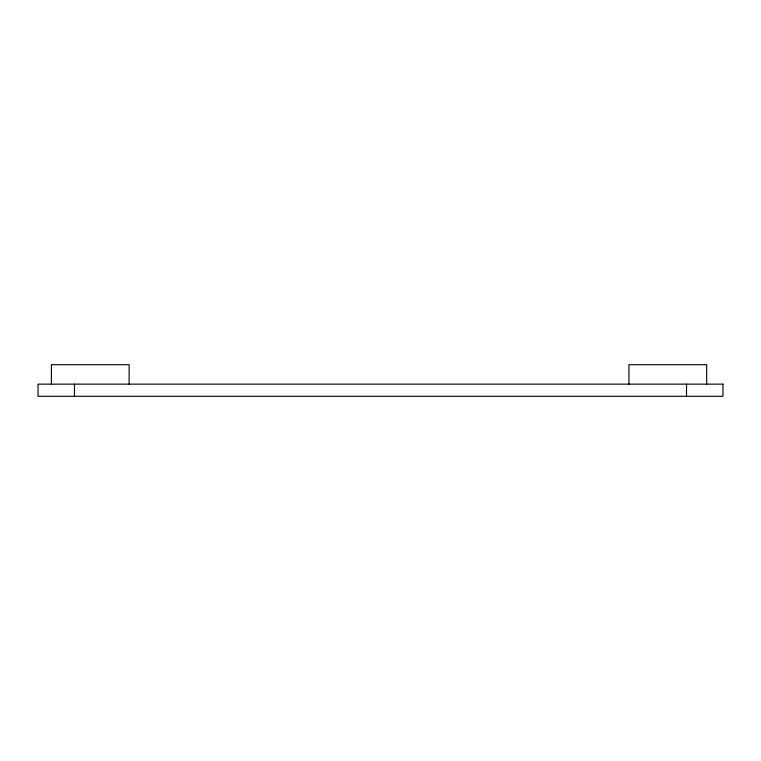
<?xml version="1.0" encoding="UTF-8"?>
<svg xmlns="http://www.w3.org/2000/svg" width="761" height="761" viewBox="0 0 761 761"><rect width="100%" height="100%" fill="white"/><g stroke="black" fill="none" stroke-linecap="round" stroke-linejoin="round"><path stroke-width="1.14" d="M706.674 384.143L706.674 364.709L628.938 364.709L628.938 384.143M686.517 384.143L686.517 396.291M129.142 384.143L129.142 364.709L51.415 364.709L51.415 384.143M74.483 384.143L74.483 396.291M722.95 384.143L38.05 384.143L38.05 396.291L722.95 396.291L722.95 384.143"/></g></svg>
